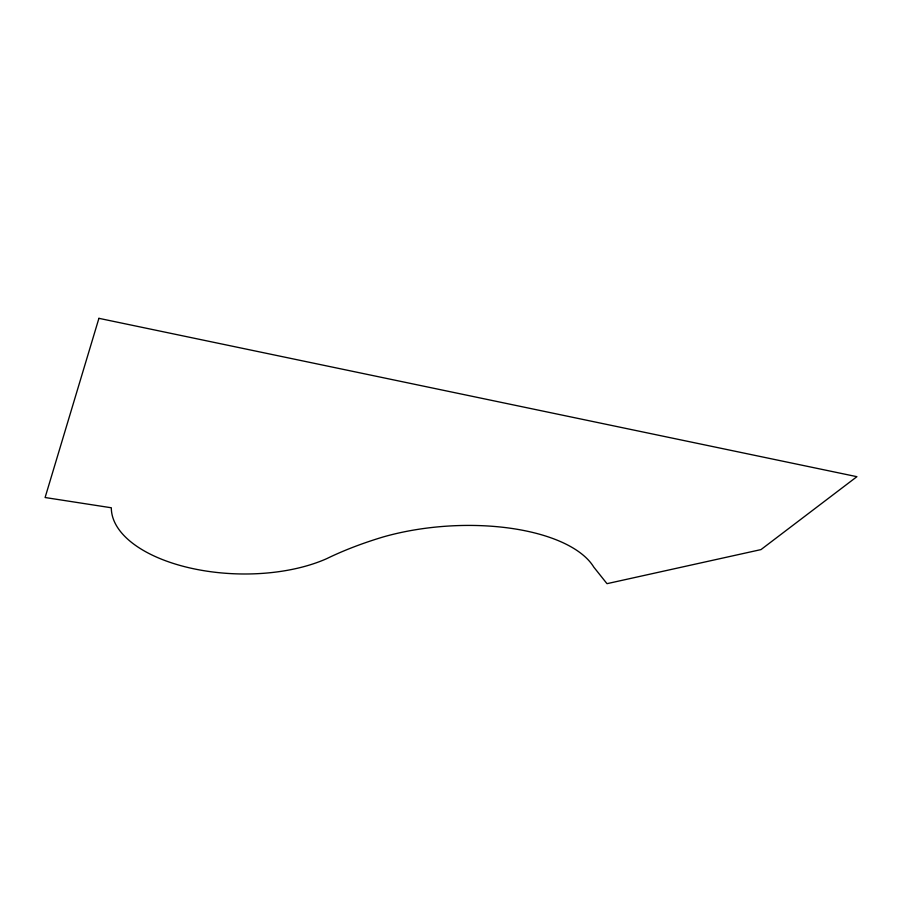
<?xml version="1.0" encoding="UTF-8"?>
<svg xmlns="http://www.w3.org/2000/svg" width="902" height="902" viewBox="0 0 902 902"><rect width="100%" height="100%" fill="white"/><g stroke="black" fill="none" stroke-linecap="round" stroke-linejoin="round"><path stroke-width="1.35" d="M98.916 318.327L45.1 497.521L111.318 507.77A127.813 63.253 1.7 0 0 188.428 567.606A127.813 63.253 1.7 0 0 326.727 558.654A253.282 104.97 -4.7 0 1 383.215 536.949A147.105 65.045 -3.7 0 1 593.775 567.099L606.99 583.673L760.984 549.6L856.9 476.684L98.916 318.327"/></g></svg>
